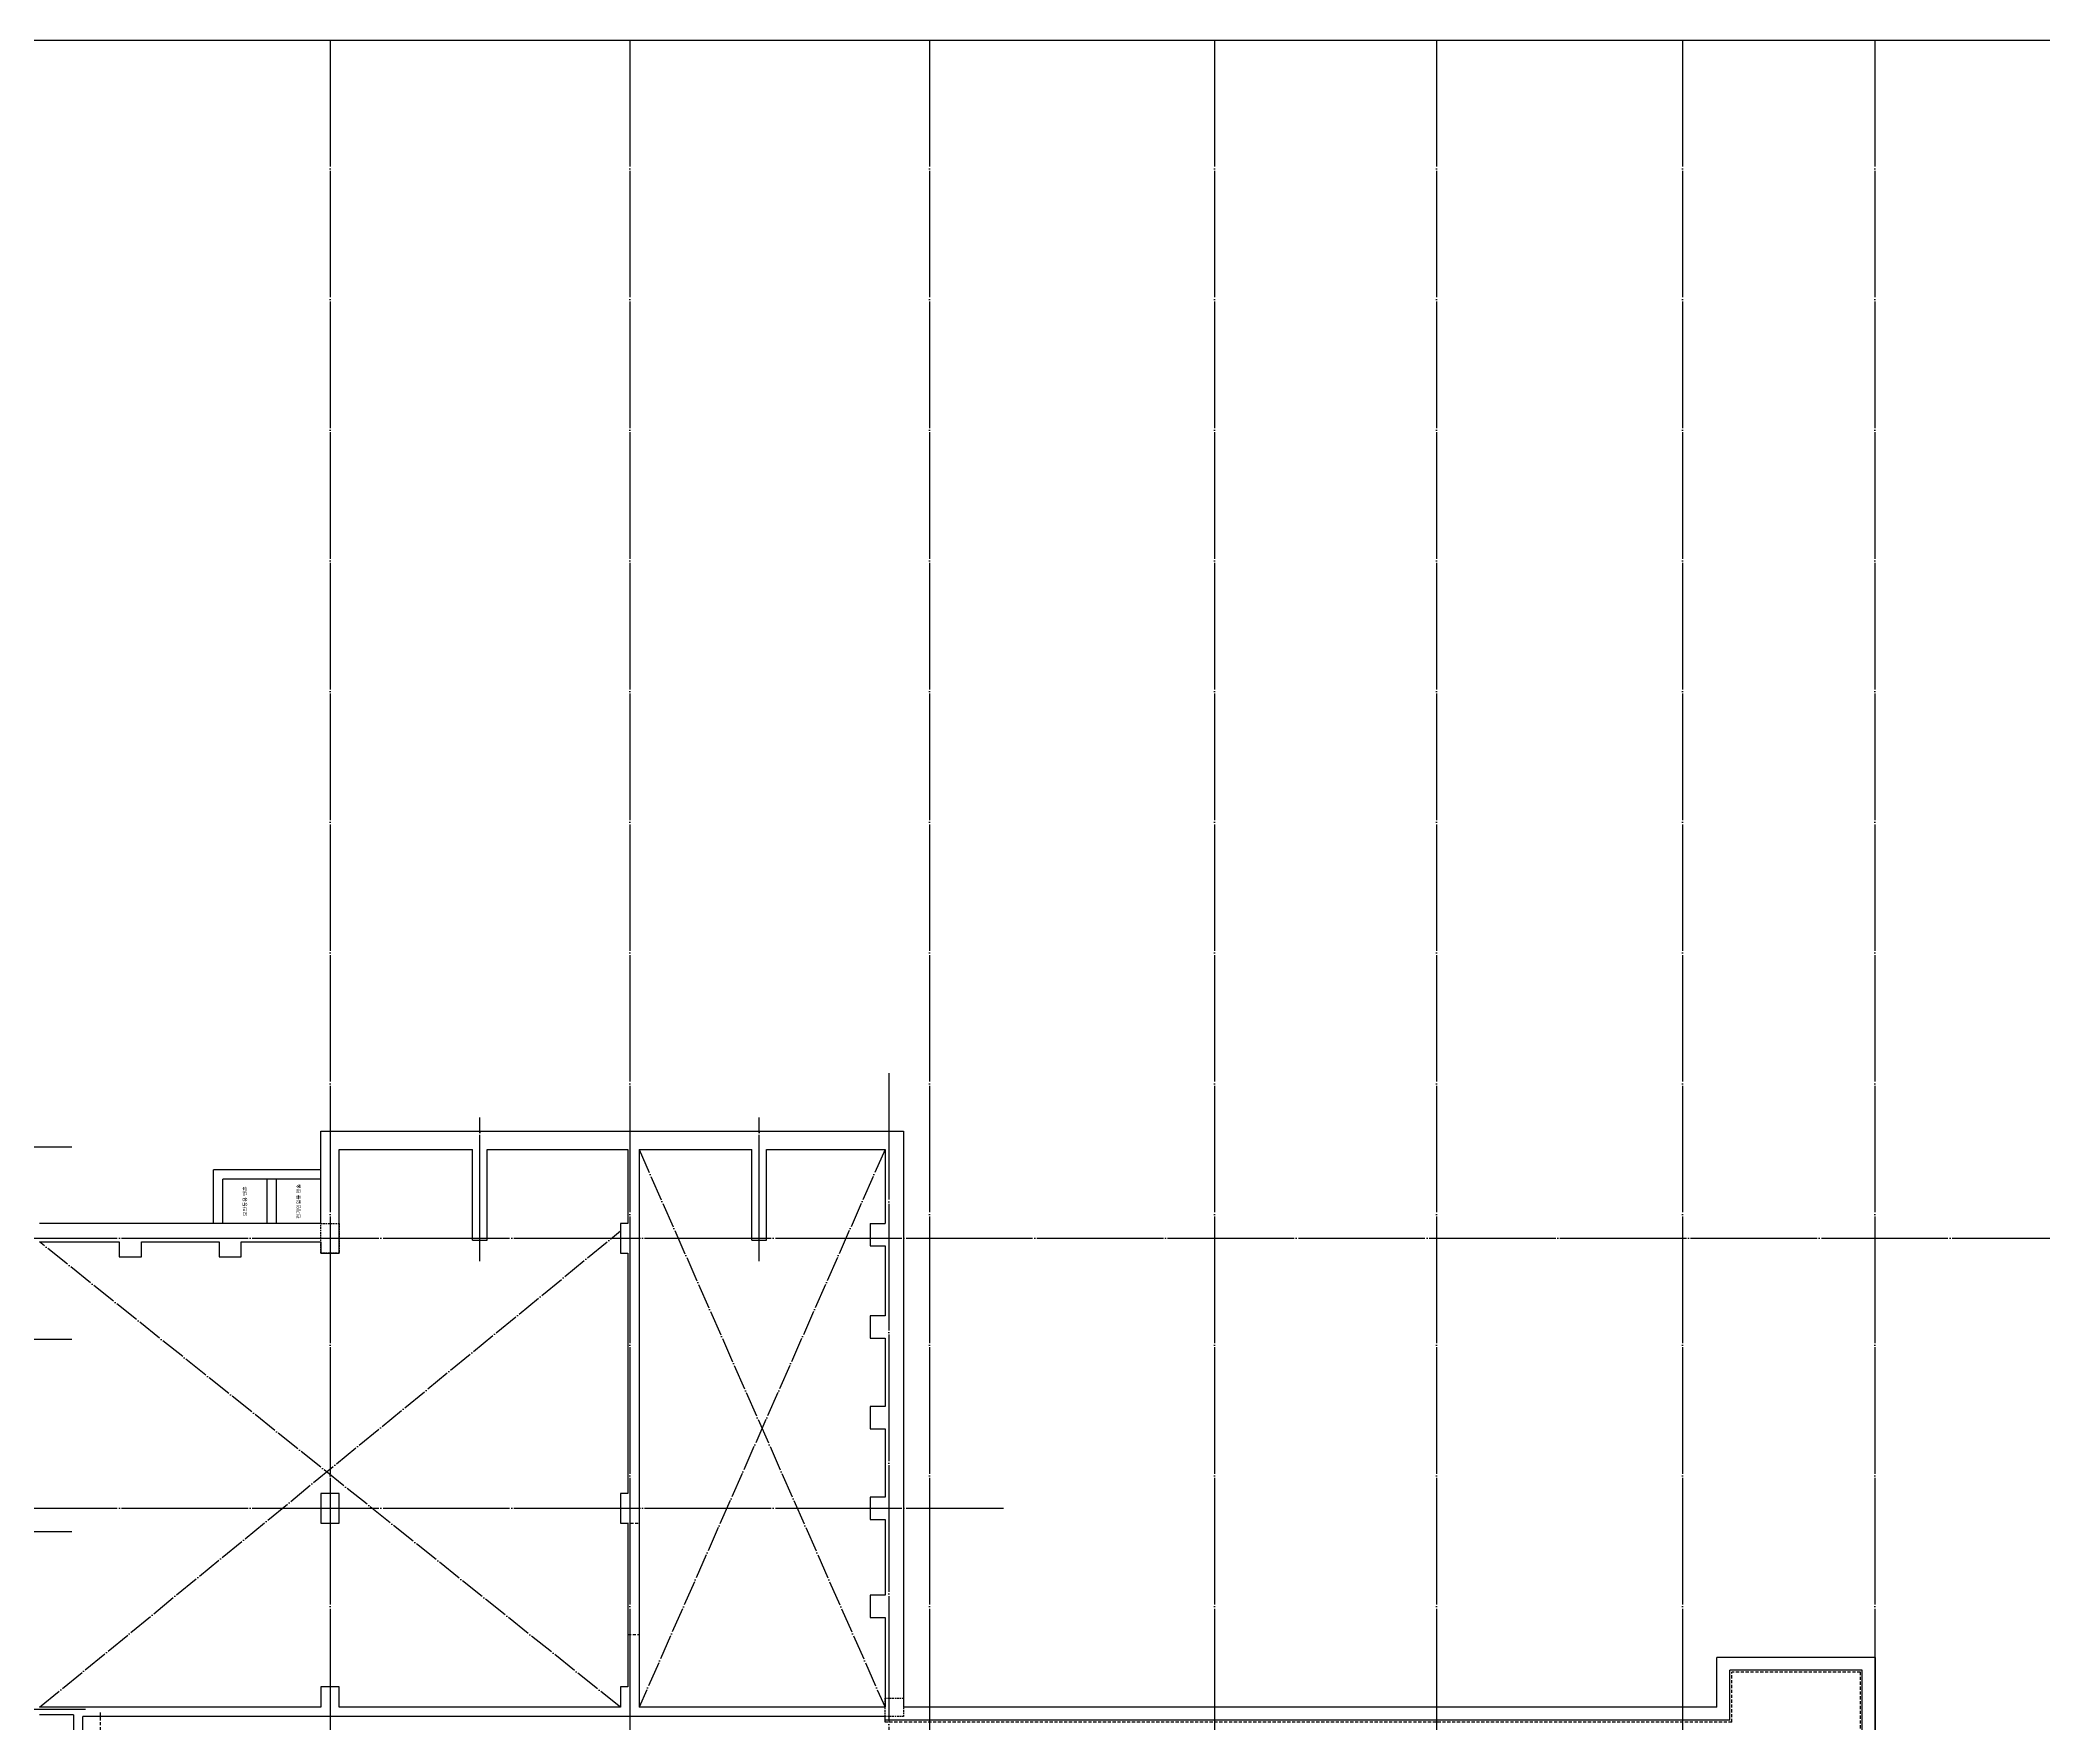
# Model space of a CAD drawing. Header units: millimetres. Extents: x 317501 to 2277231, y -321722 to 1186893.
# Drawn here: x 2078166 to 2132325, y 30057 to 75582 of the extents above; entities that cross this region are included whole.
import ezdxf
from ezdxf.enums import TextEntityAlignment as Align

# ---------------------------------------------------------------- set-up
doc = ezdxf.new("R2010")
doc.units = ezdxf.units.MM
doc.header["$LTSCALE"] = 57
for name, pattern in [('XS-지하주차장$0$CEN', [62, 60, -1, 0, -1]), ('XS-지하주차장$0$DDOT', [14, 12, -1, 0, -1]), ('XS-지하주차장$0$HID', [2.3, 1.5, -0.8])]:
    doc.linetypes.add(name, pattern=pattern)
for name, color, linetype in [('XS-지하주차장$0$C3', 145, 'Continuous'), ('XS-지하주차장$0$CEN-P', 14, 'XS-지하주차장$0$CEN'), ('XS-지하주차장$0$COL', 2, 'Continuous'), ('XS-지하주차장$0$DASH', 8, 'Continuous'), ('XS-지하주차장$0$EL7', 7, 'Continuous'), ('XS-지하주차장$0$FP-CORE', 8, 'Continuous'), ('XS-지하주차장$0$OPEN', 9, 'XS-지하주차장$0$DDOT'), ('XS-지하주차장$0$STEEL', 9, 'Continuous'), ('XS-지하주차장$0$W1', 2, 'Continuous'), ('XS-지하주차장$0$W1-H', 11, 'XS-지하주차장$0$HID'), ('XS-지하주차장$0$W2', 9, 'Continuous')]:
    doc.layers.add(name, color=color, linetype=linetype)
doc.layers.add('XS-지하주차장$0$DEFPOINT', color=144, linetype='Continuous', plot=False)
doc.layers.add('XS-지하주차장$0$PD', color=145, linetype='XS-지하주차장$0$HID', plot=False)
doc.styles.add('XS-지하주차장$0$맑은고딕', font='malgun.ttf')

# ---------------------------------------------------------------- blocks, each defined once
blk = doc.blocks.new('XS-지하주차장$0$B2-W')
at = {"layer": 'XS-지하주차장$0$W1-H'}
for p, q in [((143205, 48690), (143205, 49610)), ((143405, 48690), (143405, 49610)), ((155985, 49610), (155985, 47460)), ((156485, 42010), (156485, 49610)), ((143205, 48690), (133200, 48690)), ((141915, 48440), (143155, 48440)), ((143155, 26760), (143155, 48440)), ((143405, 42010), (143405, 48690)), ((155585, 47460), (155585, 46860)), ((155985, 47460), (155585, 47460)), ((155585, 46860), (155985, 46860)), ((155985, 46860), (155985, 44760)), ((155585, 44760), (155585, 44160)), ((155985, 44760), (155585, 44760)), ((155585, 44160), (155985, 44160)), ((155985, 44160), (155985, 42010)), ((143955, 42010), (143405, 42010)), ((143955, 41510), (143955, 42010)), ((148385, 42010), (148385, 41510)), ((149185, 42010), (148385, 42010)), ((149185, 41510), (149185, 42010)), ((155685, 42010), (155685, 41510)), ((155985, 42010), (155685, 42010)), ((156485, 42010), (158985, 42010)), ((158985, 42010), (158985, 26260)), ((143405, 33910), (143405, 41510)), ((143405, 41510), (143955, 41510)), ((148385, 41510), (149185, 41510)), ((155685, 41510), (158485, 41510)), ((158485, 41510), (158485, 37910)), ((156035, 37910), (158485, 37910)), ((156035, 37910), (156035, 37510)), ((156035, 37510), (158485, 37510)), ((158485, 37510), (158485, 33710)), ((143955, 33910), (143405, 33910)), ((143955, 33710), (143955, 33910)), ((145375, 33710), (143955, 33710)), ((145375, 33710), (145375, 33410)), ((148385, 33910), (148385, 33410)), ((149185, 33910), (148385, 33910)), ((149185, 33710), (149185, 33910)), ((155685, 33710), (149185, 33710)), ((155685, 33910), (155685, 33710)), ((156485, 33910), (155685, 33910)), ((156485, 33710), (156485, 33910)), ((158485, 33710), (156485, 33710)), ((143405, 26760), (143405, 33410)), ((145375, 33410), (143405, 33410)), ((158485, 33410), (148385, 33410)), ((158485, 33410), (158485, 30360)), ((156035, 30360), (158485, 30360)), ((156035, 30360), (156035, 29960)), ((156035, 29960), (158485, 29960)), ((158485, 29960), (158485, 26760)), ((146435, 27160), (145835, 27160)), ((145835, 27160), (145835, 26760)), ((146435, 26760), (146435, 27160)), ((149085, 27160), (148485, 27160)), ((148485, 27160), (148485, 26760)), ((149085, 26760), (149085, 27160)), ((151535, 27160), (150935, 27160)), ((150935, 27160), (150935, 26760)), ((151535, 26760), (151535, 27160)), ((153985, 27160), (153385, 27160)), ((153385, 27160), (153385, 26760)), ((153985, 26760), (153985, 27160)), ((155885, 27160), (155885, 26760)), ((156485, 27160), (155885, 27160)), ((156485, 27160), (156485, 26760)), ((143005, 3875), (143005, 26760)), ((143005, 26760), (143155, 26760)), ((145835, 26760), (143405, 26760)), ((148485, 26760), (146435, 26760)), ((150935, 26760), (149085, 26760)), ((153385, 26760), (151535, 26760)), ((155885, 26760), (153985, 26760)), ((158485, 26760), (156485, 26760)), ((143405, 4275), (143405, 26260)), ((158985, 26260), (143405, 26260)), ((143005, 3875), (144355, 3875)), ((143405, 4275), (144755, 4275)), ((144355, 400), (144355, 3875)), ((144755, 0), (144755, 4275)), ((141915, 400), (144355, 400)), ((144755, 0), (133350, 0))]:
    blk.add_line(p, q, dxfattribs=at)
blk = doc.blocks.new('XS-지하주차장$0$B1-5')
at = {"layer": 'XS-지하주차장$0$DASH'}
h = blk.add_hatch(dxfattribs=at)
h.set_pattern_fill('DASH', color=256, scale=350, angle=180, style=0)
h.set_pattern_definition([(2e-15, (-352465.525, 3658.91), (43.75, 43.75), [43.75, -43.75])])
h.paths.add_polyline_path([(25465, 5635), (24595, 5635), (24595, 3100), (25465, 3100)])
at = {"layer": 'XS-지하주차장$0$EL7'}
for p, q in [((27795, 7755), (27795, 6565)), ((27795, 4900), (27795, 3330))]:
    blk.add_line(p, q, dxfattribs=at)
at = {"layer": 'XS-지하주차장$0$FP-CORE'}
for p, q in [((27370, 1620), (27370, 2850)), ((29190, 2850), (27370, 1620)), ((29190, 1482), (29190, 2850)), ((26760, 1617), (26760, 250)), ((29190, 1617), (26760, 1617)), ((29190, 1482), (26760, 1482)), ((29100, 1480), (26760, 250)), ((29100, 1480), (29100, 250))]:
    blk.add_line(p, q, dxfattribs=at)
at = {"layer": 'XS-지하주차장$0$OPEN'}
for p, q in [((25290, 7025), (24595, 8610)), ((25290, 8610), (24595, 7025)), ((27795, 3100), (30095, 8465)), ((27795, 8465), (30095, 3100))]:
    blk.add_line(p, q, dxfattribs=at)
at = {"layer": 'XS-지하주차장$0$PD'}
for p, q in [((720, 10065), (720, 8715)), ((3025, 8685), (5615, 8685)), ((11025, 8685), (13615, 8685)), ((19025, 8685), (21615, 8685)), ((35815, 8685), (34525, 8685)), ((43325, 8685), (44615, 8685)), ((935, 8465), (935, 7315)), ((7705, 8465), (7705, 7315)), ((8935, 8465), (8935, 7315)), ((15705, 8465), (15705, 7315)), ((16935, 8465), (16935, 7315)), ((23705, 8465), (23705, 7315)), ((30745, 8465), (30745, 7555)), ((31365, 8465), (31365, 7555)), ((38975, 8465), (38975, 7555)), ((40165, 8465), (40165, 7555)), ((47775, 8465), (47775, 7555)), ((935, 7315), (250, 7315)), ((7705, 7315), (8195, 7315)), ((8935, 7315), (8445, 7315)), ((15705, 7315), (16195, 7315)), ((16935, 7315), (16445, 7315)), ((23705, 7315), (24345, 7315)), ((31365, 7555), (30745, 7555)), ((38975, 7555), (39445, 7555)), ((40165, 7555), (39695, 7555)), ((47775, 7555), (48340, 7555)), ((2655, 5575), (3095, 5575)), ((2655, 5575), (2655, 5120)), ((3095, 5575), (3095, 5120)), ((5985, 5575), (5545, 5575)), ((5545, 5575), (5545, 5120)), ((5985, 5575), (5985, 5120)), ((10655, 5575), (11095, 5575)), ((10655, 5575), (10655, 5120)), ((11095, 5575), (11095, 5120)), ((13985, 5575), (13545, 5575)), ((13545, 5575), (13545, 5120)), ((13985, 5575), (13985, 5120)), ((18655, 5575), (19095, 5575)), ((18655, 5575), (18655, 5120)), ((19095, 5575), (19095, 5120)), ((21985, 5575), (21545, 5575)), ((21545, 5575), (21545, 5120)), ((21985, 5575), (21985, 5120)), ((2655, 5120), (3095, 5120)), ((5985, 5120), (5545, 5120)), ((10655, 5120), (11095, 5120)), ((13985, 5120), (13545, 5120)), ((18655, 5120), (19095, 5120)), ((21985, 5120), (21545, 5120))]:
    blk.add_line(p, q, dxfattribs=at)
at = {"layer": 'XS-지하주차장$0$STEEL'}
for p, q in [((24595, 5665), (25495, 5665)), ((24595, 5635), (25465, 5635)), ((25465, 3100), (25465, 5635)), ((25495, 3100), (25495, 5665))]:
    blk.add_line(p, q, dxfattribs=at)
at = {"layer": 'XS-지하주차장$0$W1'}
for p, q in [((44415, 10205), (44415, 11555)), ((48690, 11555), (44415, 11555)), ((48690, 11555), (48690, 150)), ((44765, 9855), (44765, 11205)), ((48340, 11205), (44765, 11205)), ((48340, 8715), (48340, 11205)), ((6680, 10205), (0, 10205)), ((0, 10005), (0, 0)), ((21930, 9955), (250, 9955)), ((250, 8715), (250, 9955)), ((14780, 10205), (7180, 10205)), ((21930, 10205), (15280, 10205)), ((21930, 9855), (21930, 9955)), ((44765, 9855), (21930, 9855)), ((44415, 10205), (22430, 10205)), ((1075, 8715), (250, 8715)), ((1075, 8715), (1075, 8465)), ((3025, 8715), (2295, 8715)), ((2295, 8715), (2295, 8465)), ((3025, 8715), (3025, 7675)), ((5615, 8715), (6345, 8715)), ((5615, 8715), (5615, 7675)), ((6345, 8715), (6345, 8465)), ((7565, 8715), (8320, 8715)), ((7565, 8715), (7565, 8465)), ((9075, 8715), (8320, 8715)), ((9075, 8715), (9075, 8465)), ((11025, 8715), (10295, 8715)), ((10295, 8715), (10295, 8465)), ((11025, 8715), (11025, 7675)), ((13615, 8715), (14345, 8715)), ((13615, 8715), (13615, 7675)), ((14345, 8715), (14345, 8465)), ((15565, 8715), (16320, 8715)), ((15565, 8715), (15565, 8465)), ((17075, 8715), (16320, 8715)), ((17075, 8715), (17075, 8465)), ((19025, 8715), (18295, 8715)), ((18295, 8715), (18295, 8465)), ((19025, 8715), (19025, 7675)), ((21615, 8715), (22345, 8715)), ((21615, 8715), (21615, 7675)), ((22345, 8715), (22345, 8465)), ((23565, 8715), (24345, 8715)), ((23565, 8715), (23565, 8465)), ((24345, 8715), (24595, 8715)), ((24595, 6875), (24595, 8715)), ((27545, 8715), (30745, 8715)), ((27545, 7755), (27545, 8715)), ((32575, 8715), (30745, 8715)), ((32575, 8715), (32575, 8465)), ((34525, 8715), (33795, 8715)), ((33795, 8715), (33795, 8465)), ((34525, 8715), (34525, 7105)), ((35815, 8715), (36545, 8715)), ((35815, 8715), (35815, 7105)), ((36545, 8715), (36545, 8465)), ((37765, 8715), (39570, 8715)), ((37765, 8715), (37765, 8465)), ((41375, 8715), (39570, 8715)), ((41375, 8715), (41375, 8465)), ((43325, 8715), (42595, 8715)), ((42595, 8715), (42595, 8465)), ((43325, 8715), (43325, 7105)), ((44615, 8715), (45345, 8715)), ((44615, 8715), (44615, 7105)), ((45345, 8715), (45345, 8465)), ((46565, 8715), (48340, 8715)), ((46565, 8715), (46565, 8465)), ((1075, 8465), (250, 8465)), ((250, 8465), (250, 6350)), ((2775, 8465), (2295, 8465)), ((2775, 8465), (2775, 7425)), ((5865, 8465), (6345, 8465)), ((5865, 8465), (5865, 7425)), ((7565, 8465), (8195, 8465)), ((8195, 8465), (8195, 6350)), ((8445, 8465), (8445, 5550)), ((9075, 8465), (8445, 8465)), ((10775, 8465), (10295, 8465)), ((10775, 8465), (10775, 7425)), ((13865, 8465), (14345, 8465)), ((13865, 8465), (13865, 7425)), ((15565, 8465), (16195, 8465)), ((16195, 8465), (16195, 5550)), ((16445, 8465), (16445, 7675)), ((17075, 8465), (16445, 8465)), ((18775, 8465), (18295, 8465)), ((18775, 8465), (18775, 7425)), ((21865, 8465), (22345, 8465)), ((21865, 8465), (21865, 7425)), ((23565, 8465), (24345, 8465)), ((24345, 8465), (24345, 7675)), ((27795, 8465), (30095, 8465)), ((27795, 7755), (27795, 8465)), ((30095, 3100), (30095, 8465)), ((30345, 3100), (30345, 8465)), ((30345, 8465), (30745, 8465)), ((32575, 8465), (30745, 8465)), ((34275, 8465), (33795, 8465)), ((34275, 8465), (34275, 6855)), ((36065, 8465), (36545, 8465)), ((36065, 8465), (36065, 6855)), ((37765, 8465), (39445, 8465)), ((39445, 8465), (39445, 4200)), ((39695, 8465), (39695, 4200)), ((41375, 8465), (39695, 8465)), ((43075, 8465), (42595, 8465)), ((43075, 8465), (43075, 6855)), ((44865, 8465), (45345, 8465)), ((44865, 8465), (44865, 6855)), ((46565, 8465), (48340, 8465)), ((48340, 8465), (48340, 1265)), ((4320, 7675), (3025, 7675)), ((4320, 7675), (5615, 7675)), ((12320, 7675), (11025, 7675)), ((12320, 7675), (13615, 7675)), ((16445, 7675), (16995, 7675)), ((16995, 7675), (16995, 5550)), ((20320, 7675), (19025, 7675)), ((20320, 7675), (21615, 7675)), ((24345, 7675), (23795, 7675)), ((23795, 7675), (23795, 6875)), ((27545, 7755), (27795, 7755)), ((4195, 7425), (2775, 7425)), ((4195, 5550), (4195, 7425)), ((4445, 7425), (5865, 7425)), ((4445, 6350), (4445, 7425)), ((12195, 7425), (10775, 7425)), ((12195, 6350), (12195, 7425)), ((12445, 6350), (12445, 7425)), ((12445, 7425), (13865, 7425)), ((20195, 7425), (18775, 7425)), ((20195, 6875), (20195, 7425)), ((20995, 7425), (21865, 7425)), ((20995, 7425), (20995, 6875)), ((35170, 7105), (34525, 7105)), ((35170, 7105), (35815, 7105)), ((43970, 7105), (43325, 7105)), ((43970, 7105), (44615, 7105)), ((20195, 6875), (20995, 6875)), ((24595, 6875), (23795, 6875)), ((27545, 6565), (27545, 4900)), ((27545, 6565), (27795, 6565)), ((27795, 4900), (27795, 6565)), ((35045, 6855), (34275, 6855)), ((35045, 4200), (35045, 6855)), ((35295, 6855), (36065, 6855)), ((35295, 4200), (35295, 6855)), ((43845, 6855), (43075, 6855)), ((43845, 4200), (43845, 6855)), ((44095, 6855), (44865, 6855)), ((44095, 4200), (44095, 6855)), ((800, 6350), (250, 6350)), ((800, 6350), (800, 5550)), ((4995, 6350), (4445, 6350)), ((4995, 6350), (4995, 5550)), ((7645, 6350), (8195, 6350)), ((7645, 6350), (7645, 5550)), ((11920, 6350), (12195, 6350)), ((11920, 5550), (11920, 6350)), ((12445, 6350), (12720, 6350)), ((12720, 6350), (12720, 5550)), ((250, 5550), (250, 1565)), ((800, 5550), (250, 5550)), ((4995, 5550), (4195, 5550)), ((7645, 5550), (8445, 5550)), ((11920, 5550), (12720, 5550)), ((16195, 5550), (16995, 5550)), ((24345, 5665), (24345, 1565)), ((24345, 5665), (24595, 5665)), ((24595, 3100), (24595, 5665)), ((27545, 4900), (27795, 4900)), ((35295, 4200), (35045, 4200)), ((39695, 4200), (39445, 4200)), ((44095, 4200), (43845, 4200)), ((27545, 3330), (27795, 3330)), ((27545, 3100), (27545, 3330)), ((27795, 3100), (27795, 3330)), ((24595, 3100), (25595, 3100)), ((24595, 250), (24595, 2850)), ((24595, 2850), (25595, 2850)), ((25595, 3100), (25595, 2850)), ((26705, 3100), (27545, 3100)), ((26705, 3100), (26705, 2850)), ((26705, 2850), (30495, 2850)), ((27795, 3100), (30095, 3100)), ((30345, 3100), (30745, 3100)), ((30495, 250), (30495, 2850)), ((30745, 3100), (30745, 1265)), ((35045, 1265), (35045, 3200)), ((35295, 3200), (35045, 3200)), ((35295, 1265), (35295, 3200)), ((39695, 3200), (39445, 3200)), ((39445, 3200), (39445, 1265)), ((39695, 3200), (39695, 1265)), ((43845, 1265), (43845, 3200)), ((44095, 3200), (43845, 3200)), ((44095, 1265), (44095, 3200)), ((800, 1565), (250, 1565)), ((800, 1565), (800, 765)), ((4995, 1565), (4195, 1565)), ((4195, 1565), (4195, 150)), ((4995, 1565), (4995, 765)), ((8445, 1565), (7645, 1565)), ((7645, 1565), (7645, 765)), ((8445, 1565), (8445, 150)), ((12720, 1565), (11920, 1565)), ((11920, 1565), (11920, 765)), ((12720, 1565), (12720, 765)), ((16995, 1565), (16195, 1565)), ((16195, 1565), (16195, 150)), ((16995, 1565), (16995, 765)), ((20995, 1565), (20195, 1565)), ((20195, 1565), (20195, 0)), ((20995, 1565), (20995, 765)), ((24345, 1565), (23795, 1565)), ((23795, 1565), (23795, 765)), ((30745, 1265), (31990, 1265)), ((31990, 1265), (31990, 1015)), ((33700, 1265), (35045, 1265)), ((33700, 1265), (33700, 1015)), ((36640, 1265), (35295, 1265)), ((36640, 1265), (36640, 1015)), ((39445, 1265), (38350, 1265)), ((38350, 1265), (38350, 1015)), ((39695, 1265), (40790, 1265)), ((40790, 1265), (40790, 1015)), ((42500, 1265), (43845, 1265)), ((42500, 1265), (42500, 1015)), ((45440, 1265), (44095, 1265)), ((45440, 1265), (45440, 1015)), ((48340, 1265), (47150, 1265)), ((47150, 1265), (47150, 1015)), ((800, 765), (250, 765)), ((250, 765), (250, 0)), ((4995, 765), (4445, 765)), ((4445, 765), (4445, 150)), ((8195, 765), (7645, 765)), ((8195, 765), (8195, 150)), ((11920, 765), (12195, 765)), ((12195, 765), (12195, 150)), ((12720, 765), (12445, 765)), ((12445, 765), (12445, 150)), ((16445, 765), (16445, 150)), ((16445, 765), (16995, 765)), ((20995, 765), (20445, 765)), ((20445, 765), (20445, 0)), ((24345, 765), (23795, 765)), ((24345, 765), (24345, 0)), ((30745, 1015), (30745, 150)), ((30745, 1015), (31990, 1015)), ((33700, 1015), (35045, 1015)), ((35045, 1015), (35045, -300)), ((36640, 1015), (35295, 1015)), ((35295, 1015), (35295, -300)), ((39445, 1015), (38350, 1015)), ((39445, 1015), (39445, -300)), ((39695, 1015), (39695, -300)), ((39695, 1015), (40790, 1015)), ((42500, 1015), (43845, 1015)), ((43845, 1015), (43845, -150)), ((45440, 1015), (44095, 1015)), ((44095, 1015), (44095, -150)), ((48340, 1015), (47150, 1015)), ((48340, 1015), (48340, -300)), ((250, 0), (0, 0)), ((20445, 0), (20195, 0)), ((24595, 250), (30495, 250)), ((30495, 0), (24345, 0)), ((35295, -300), (35045, -300)), ((39695, -300), (39445, -300)), ((48340, -300), (48580, -300))]:
    blk.add_line(p, q, dxfattribs=at)
at = {"layer": 'XS-지하주차장$0$W2'}
for p, q in [((24595, 8700), (25480, 8700)), ((25480, 6935), (25480, 8700)), ((24595, 8610), (25290, 8610)), ((25290, 7025), (25290, 8610)), ((24595, 7025), (25290, 7025)), ((24595, 6935), (25480, 6935))]:
    blk.add_line(p, q, dxfattribs=at)
at = {"layer": 'XS-지하주차장$0$DEFPOINT', "color": 1, "style": 'XS-지하주차장$0$맑은고딕', "width": 0.8}
for s, p in [('800X800', (20595, 6975)), ('800X800', (24195, 6975)), ('800X800', (525, 5650)), ('800X800', (4595, 5650)), ('800X800', (8045, 5650)), ('800X800', (12320, 5650)), ('800X2125', (16595, 5650)), ('800X800', (525, 1465)), ('800X800', (4595, 1465)), ('800X800', (8045, 1465)), ('800X800', (12320, 1465)), ('800X800', (16595, 1465)), ('800X800', (20595, 1465)), ('800X800', (24070, 1465))]:
    blk.add_text(s, height=50, dxfattribs=at).set_placement(p, align=Align.MIDDLE_CENTER)

msp = doc.modelspace()

# ---------------------------------------------------------------- linework, layer by layer
at = {"layer": 'XS-지하주차장$0$C3', "linetype": 'XS-지하주차장$0$HID', "ltscale": 0.5}
for points in [[(2085753.6, 42786.6), (2085753.6, 43586.6), (2086253.6, 43586.6), (2086253.6, 42786.6)], [(2101003.6, 30256.6), (2101003.6, 30756.6), (2101503.6, 30756.6), (2101503.6, 30256.6)]]:
    msp.add_lwpolyline(points, close=True, dxfattribs=at)
at = {"layer": 'XS-지하주차장$0$CEN-P'}
for p, q in [((2086003.6, 75581.6), (2086003.6, -148398.4)), ((2094103.6, 75581.6), (2094103.6, -148398.4)), ((2102203.6, 75581.6), (2102203.6, -148398.4)), ((2115903.6, 75581.6), (2115903.6, -148398.4)), ((2122553.6, 75581.6), (2122553.6, -148398.4)), ((2127753.6, 75581.6), (2127753.6, -148398.4)), ((2101103.6, 47651.6), (2101103.6, 28831.6)), ((2090053.6, 42566.6), (2090053.6, 46451.6)), ((2097603.6, 42566.6), (2097603.6, 46451.6)), ((2079028.6, 45651.6), (1953563.6, 45651.6)), ((2076833.6, 43186.6), (2148563.6, 43186.6)), ((2079028.6, 40451.6), (2065378.6, 40451.6)), ((2076833.6, 35886.6), (2104203.6, 35886.6)), ((1953563.6, 35256.6), (2079028.6, 35256.6)), ((1953563.6, 30456.6), (2079393.6, 30456.6))]:
    msp.add_line(p, q, dxfattribs=at)
at = {"layer": 'XS-지하주차장$0$CEN-P', "color": 124}
msp.add_line((2109903.6, 75581.6), (2109903.6, -37768.4), dxfattribs=at)
at = {"layer": 'XS-지하주차장$0$COL'}
for p, q in [((2085753.6, 43586.6), (2085753.6, 46086.6)), ((2085753.6, 46086.6), (2101503.6, 46086.6)), ((2101503.6, 46086.6), (2101503.6, 30506.6)), ((2086253.6, 45586.6), (2089853.6, 45586.6)), ((2086253.6, 42786.6), (2086253.6, 45586.6)), ((2089853.6, 43136.6), (2089853.6, 45586.6)), ((2090253.6, 45586.6), (2094053.6, 45586.6)), ((2090253.6, 43136.6), (2090253.6, 45586.6)), ((2094053.6, 45586.6), (2094053.6, 43586.6)), ((2094353.6, 45586.6), (2094353.6, 30506.6)), ((2094353.6, 45586.6), (2097403.6, 45586.6)), ((2097403.6, 43136.6), (2097403.6, 45586.6)), ((2097803.6, 45586.6), (2101003.6, 45586.6)), ((2097803.6, 43136.6), (2097803.6, 45586.6)), ((2101003.6, 45586.6), (2101003.6, 43586.6)), ((2085753.6, 45036.6), (2082853.6, 45036.6)), ((2082853.6, 43586.6), (2082853.6, 45036.6)), ((2085753.6, 44786.6), (2083103.6, 44786.6)), ((2083103.6, 43586.6), (2083103.6, 44786.6)), ((2084303.6, 43586.6), (2084303.6, 44786.6)), ((2084553.6, 43586.6), (2084553.6, 44786.6)), ((2085753.6, 43586.6), (2078153.6, 43586.6)), ((2094053.6, 43586.6), (2093853.6, 43586.6)), ((2093853.6, 43586.6), (2093853.6, 42786.6)), ((2100603.6, 43586.6), (2100603.6, 42986.6)), ((2100603.6, 43586.6), (2101003.6, 43586.6)), ((2078153.6, 43086.6), (2080303.6, 43086.6)), ((2080303.6, 43086.6), (2080303.6, 42686.6)), ((2080903.6, 43086.6), (2083003.6, 43086.6)), ((2080903.6, 42686.6), (2080903.6, 43086.6)), ((2083003.6, 43086.6), (2083003.6, 42686.6)), ((2083603.6, 43086.6), (2085753.6, 43086.6)), ((2083603.6, 42686.6), (2083603.6, 43086.6)), ((2085753.6, 43086.6), (2085753.6, 42786.6)), ((2085753.6, 42786.6), (2086253.6, 42786.6)), ((2089853.6, 43136.6), (2090253.6, 43136.6)), ((2093853.6, 42786.6), (2094053.6, 42786.6)), ((2094053.6, 42786.6), (2094053.6, 36286.6)), ((2097403.6, 43136.6), (2097803.6, 43136.6)), ((2100603.6, 42986.6), (2101003.6, 42986.6)), ((2101003.6, 42986.6), (2101003.6, 41086.6)), ((2080303.6, 42686.6), (2080903.6, 42686.6)), ((2083003.6, 42686.6), (2083603.6, 42686.6)), ((2101003.6, 41086.6), (2100603.6, 41086.6)), ((2100603.6, 41086.6), (2100603.6, 40486.6)), ((2100603.6, 40486.6), (2101003.6, 40486.6)), ((2101003.6, 40486.6), (2101003.6, 38636.6)), ((2101003.6, 38636.6), (2100603.6, 38636.6)), ((2100603.6, 38636.6), (2100603.6, 38036.6)), ((2100603.6, 38036.6), (2101003.6, 38036.6)), ((2101003.6, 38036.6), (2101003.6, 36186.6)), ((2094053.6, 36286.6), (2093853.6, 36286.6)), ((2093853.6, 36286.6), (2093853.6, 35486.6)), ((2101003.6, 36186.6), (2100603.6, 36186.6)), ((2100603.6, 36186.6), (2100603.6, 35586.6)), ((2093853.6, 35486.6), (2094053.6, 35486.6)), ((2094053.6, 35486.6), (2094053.6, 31056.6)), ((2100603.6, 35586.6), (2101003.6, 35586.6)), ((2101003.6, 35586.6), (2101003.6, 33536.6)), ((2101003.6, 33536.6), (2100603.6, 33536.6)), ((2100603.6, 33536.6), (2100603.6, 32936.6)), ((2100603.6, 32936.6), (2101003.6, 32936.6)), ((2101003.6, 32936.6), (2101003.6, 30506.6)), ((2086253.6, 31056.6), (2085753.6, 31056.6)), ((2085753.6, 31056.6), (2085753.6, 30506.6)), ((2086253.6, 30506.6), (2086253.6, 31056.6)), ((2094053.6, 31056.6), (2093853.6, 31056.6)), ((2093853.6, 31056.6), (2093853.6, 30506.6)), ((2079073.6, 30506.6), (2078153.6, 30506.6)), ((2079073.6, 30306.6), (2078153.6, 30306.6))]:
    msp.add_line(p, q, dxfattribs=at)
msp.add_lwpolyline([(2085753.6, 35486.6), (2086253.6, 35486.6), (2086253.6, 36286.6), (2085753.6, 36286.6)], close=True, dxfattribs=at)
at = {"layer": 'XS-지하주차장$0$DEFPOINT'}
msp.add_lwpolyline([(2148563.6, -148398.4), (1953563.6, -148398.4), (1953563.6, 75581.6), (2148563.6, 75581.6)], close=True, dxfattribs=at)
at = {"layer": 'XS-지하주차장$0$OPEN'}
for p, q in [((2094353.6, 45586.6), (2101003.6, 30506.6)), ((2101003.6, 45586.6), (2094353.6, 30506.6)), ((2078153.6, 30506.6), (2093853.6, 43386.6)), ((2093853.6, 30506.6), (2078153.6, 43086.6))]:
    msp.add_line(p, q, dxfattribs=at)

# ---------------------------------------------------------------- block references
at = {"layer": 'XS-지하주차장$0$W1'}
msp.add_blockref('XS-지하주차장$0$B1-5', (2079073.6, 20301.6), dxfattribs=at)
at = {"layer": 'XS-지하주차장$0$W1-H', "rotation": 90}
msp.add_blockref('XS-지하주차장$0$B2-W', (2127763.6, -112898.4), dxfattribs=at)

# ---------------------------------------------------------------- texts
at = {"layer": 'XS-지하주차장$0$DEFPOINT', "style": 'XS-지하주차장$0$맑은고딕'}
for s, p in [('보안등용 맨홀', (2083703.6, 44186.6)), ('전기인입용 맨홀', (2085153.6, 44186.6))]:
    msp.add_text(s, height=100, rotation=90, dxfattribs=at).set_placement(p, align=Align.MIDDLE_CENTER)

doc.saveas('drawing.dxf')
